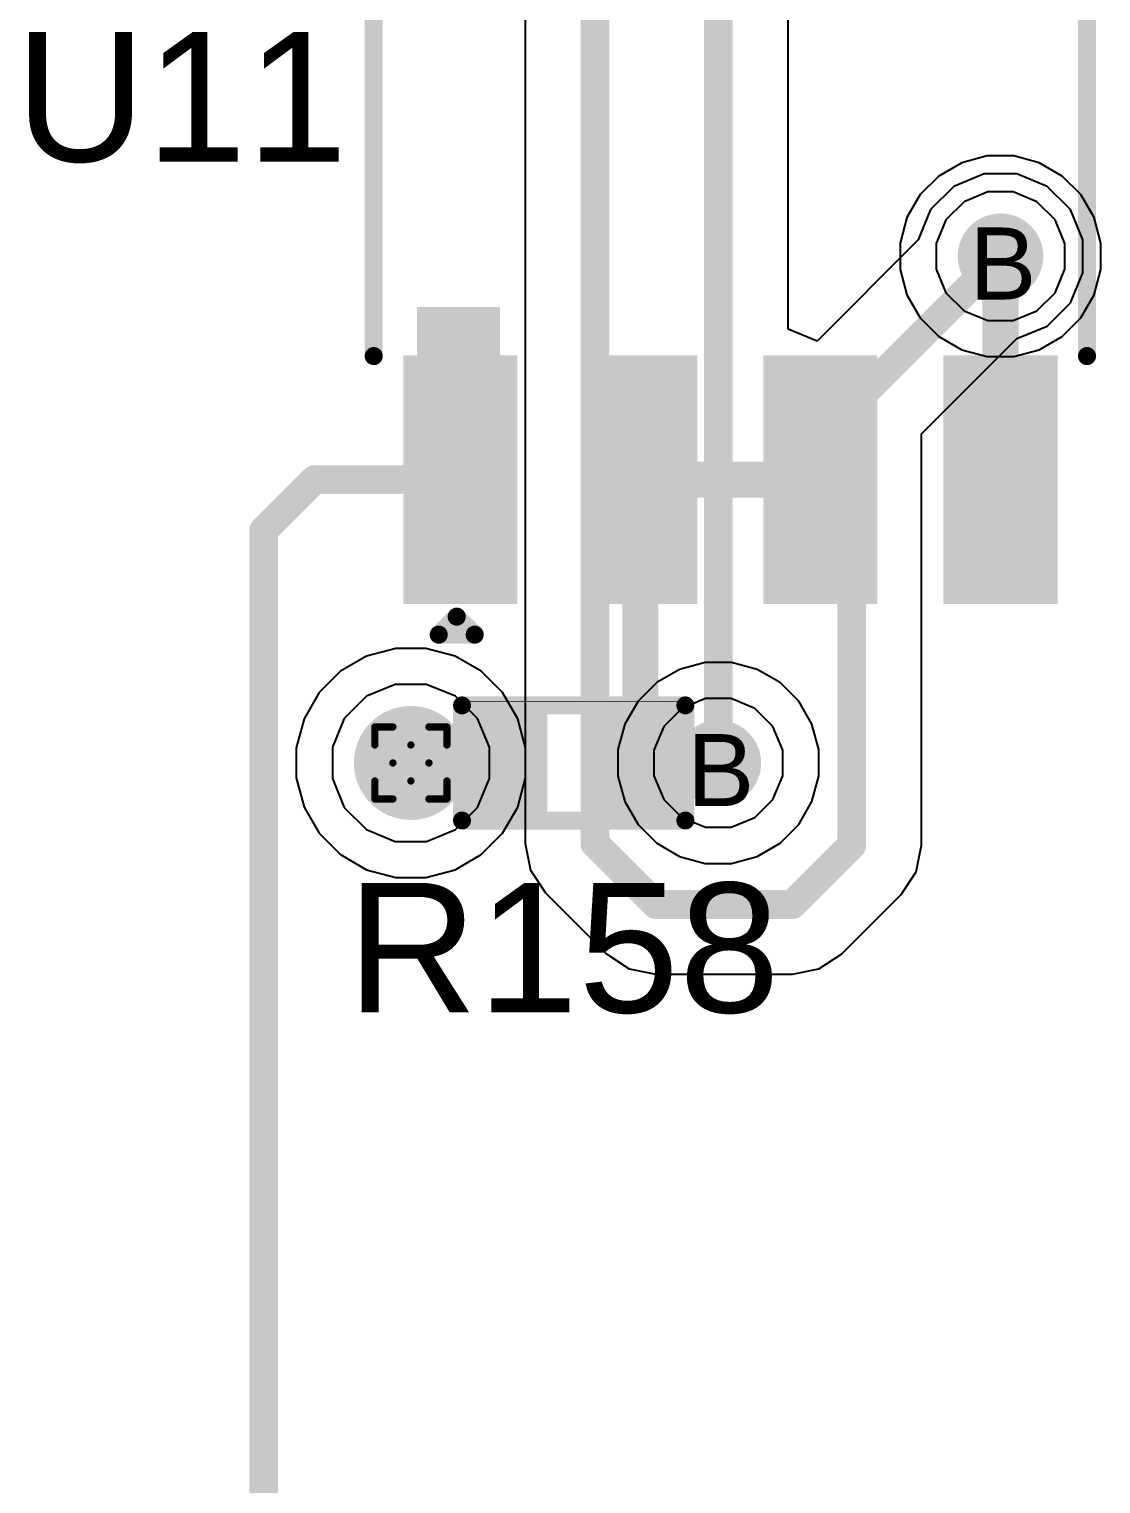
# Model space of a CAD drawing. Header units: inches. Extents: x 0 to 5379, y 0 to 5429.
# Drawn here: x 155.22 to 162.78, y 82.7 to 92.97 of the extents above; entities that cross this region are included whole.
import ezdxf

# ---------------------------------------------------------------- set-up
doc = ezdxf.new("R2010")
doc.units = ezdxf.units.IN
for name, color, linetype in [('Bottom Layer', 5, 'Continuous'), ('Bottom Solder', 6, 'Continuous'), ('Drill Drawing', 1, 'Continuous'), ('GND01', 16, 'Continuous'), ('GND02', 76, 'Continuous'), ('PWR', 156, 'Continuous'), ('SIG 01', 90, 'Continuous'), ('Top Layer', 1, 'Continuous'), ('Top Overlay', 2, 'Continuous'), ('Top Paste', 8, 'Continuous'), ('Top Solder', 216, 'Continuous'), ('Via Holes', 16, 'Continuous')]:
    doc.layers.add(name, color=color, linetype=linetype)
doc.styles.add('Arial', font='', dxfattribs={"height": 0.2})
doc.styles.get('Arial').set_extended_font_data('Arial')

# ---------------------------------------------------------------- blocks, each defined once
blk = doc.blocks.new('SOIC_8_0_154___3_90___W______73')
at = {"layer": 'Top Layer'}
for points in [[(-3.475, 1.605), (-3.475, 2.205), (-1.925, 2.205), (-1.925, 1.605)], [(1.925, 1.605), (1.925, 2.205), (3.475, 2.205), (3.475, 1.605)], [(-3.475, 0.335), (-3.475, 0.935), (-1.925, 0.935), (-1.925, 0.335)], [(1.925, 0.335), (1.925, 0.935), (3.475, 0.935), (3.475, 0.335)], [(-3.475, -0.935), (-3.475, -0.335), (-1.925, -0.335), (-1.925, -0.935)], [(1.925, -0.935), (1.925, -0.335), (3.475, -0.335), (3.475, -0.935)], [(-3.475, -2.205), (-3.475, -1.605), (-1.925, -1.605), (-1.925, -2.205)], [(1.925, -2.205), (1.925, -1.605), (3.475, -1.605), (3.475, -2.205)]]:
    blk.add_hatch(color=1, dxfattribs=at).paths.add_polyline_path(points)
at = {"layer": 'Top Overlay'}
blk.add_hatch(color=2, dxfattribs=at).paths.add_polyline_path([(-1.838, 1.625), (-1.483, 1.625), (-1.483, 2.21), (-1.838, 2.21)])
at = {"layer": 'Top Paste'}
for points in [[(-3.475, 1.605), (-3.475, 2.205), (-1.925, 2.205), (-1.925, 1.605)], [(1.925, 1.605), (1.925, 2.205), (3.475, 2.205), (3.475, 1.605)], [(-3.475, 0.335), (-3.475, 0.935), (-1.925, 0.935), (-1.925, 0.335)], [(1.925, 0.335), (1.925, 0.935), (3.475, 0.935), (3.475, 0.335)], [(-3.475, -0.935), (-3.475, -0.335), (-1.925, -0.335), (-1.925, -0.935)], [(1.925, -0.935), (1.925, -0.335), (3.475, -0.335), (3.475, -0.935)], [(-3.475, -2.205), (-3.475, -1.605), (-1.925, -1.605), (-1.925, -2.205)], [(1.925, -2.205), (1.925, -1.605), (3.475, -1.605), (3.475, -2.205)]]:
    blk.add_hatch(color=8, dxfattribs=at).paths.add_polyline_path(points)
at = {"layer": 'Top Solder'}
for points in [[(-3.577, 1.503), (-3.577, 2.307), (-1.823, 2.307), (-1.823, 1.503)], [(1.823, 1.503), (1.823, 2.307), (3.577, 2.307), (3.577, 1.503)], [(-3.577, 0.233), (-3.577, 1.037), (-1.823, 1.037), (-1.823, 0.233)], [(1.823, 0.233), (1.823, 1.037), (3.577, 1.037), (3.577, 0.233)], [(-3.577, -1.037), (-3.577, -0.233), (-1.823, -0.233), (-1.823, -1.037)], [(1.823, -1.037), (1.823, -0.233), (3.577, -0.233), (3.577, -1.037)], [(-3.577, -2.307), (-3.577, -1.503), (-1.823, -1.503), (-1.823, -2.307)], [(1.823, -2.307), (1.823, -1.503), (3.577, -1.503), (3.577, -2.307)]]:
    blk.add_hatch(color=216, dxfattribs=at).paths.add_polyline_path(points)
at = {"layer": 'Top Overlay'}
for points in [[(-1.829, 2.515, 0.127, 0.127, 0), (1.803, 2.515, 0.127, 0.127, 0)], [(-3.794, 2.057, 0.127, 0.127, 0), (-3.667, 1.93, 0.127, 0.127, 0)], [(-3.794, 2.057, 0.127, 0.127, 0), (-3.794, 1.803, 0.127, 0.127, 0)], [(-3.667, 1.93, 0.127, 0.127, 0), (-3.794, 1.803, 0.127, 0.127, 0)], [(-1.829, -2.515, 0.127, 0.127, 0), (1.803, -2.515, 0.127, 0.127, 0)]]:
    blk.add_lwpolyline(points, format="xyseb", dxfattribs=at)
for points in [[(-1.861, 2.515, 0.0635, 0.0635, 1), (-1.797, 2.515, 0.0635, 0.0635, 1)], [(1.772, 2.515, 0.0635, 0.0635, 1), (1.835, 2.515, 0.0635, 0.0635, 1)], [(-3.826, 2.057, 0.0635, 0.0635, 1), (-3.762, 2.057, 0.0635, 0.0635, 1)], [(-3.826, 2.057, 0.0635, 0.0635, 1), (-3.762, 2.057, 0.0635, 0.0635, 1)], [(-3.699, 1.93, 0.0635, 0.0635, 1), (-3.635, 1.93, 0.0635, 0.0635, 1)], [(-3.699, 1.93, 0.0635, 0.0635, 1), (-3.635, 1.93, 0.0635, 0.0635, 1)], [(-3.826, 1.803, 0.0635, 0.0635, 1), (-3.762, 1.803, 0.0635, 0.0635, 1)], [(-3.826, 1.803, 0.0635, 0.0635, 1), (-3.762, 1.803, 0.0635, 0.0635, 1)], [(-1.861, -2.515, 0.0635, 0.0635, 1), (-1.797, -2.515, 0.0635, 0.0635, 1)], [(1.772, -2.515, 0.0635, 0.0635, 1), (1.835, -2.515, 0.0635, 0.0635, 1)]]:
    blk.add_lwpolyline(points, format="xyseb", close=True, dxfattribs=at)
blk = doc.blocks.new('R___0402_74')
at = {"layer": 'Top Layer'}
for points in [[(-0.699, -0.318), (-0.699, 0.318), (-0.241, 0.318), (-0.241, -0.318)], [(0.241, -0.318), (0.241, 0.318), (0.699, 0.318), (0.699, -0.318)]]:
    blk.add_hatch(color=1, dxfattribs=at).paths.add_polyline_path(points)
at = {"layer": 'Top Paste'}
for points in [[(-0.699, -0.318), (-0.699, 0.318), (-0.241, 0.318), (-0.241, -0.318)], [(0.241, -0.318), (0.241, 0.318), (0.699, 0.318), (0.699, -0.318)]]:
    blk.add_hatch(color=8, dxfattribs=at).paths.add_polyline_path(points)
at = {"layer": 'Top Solder'}
for points in [[(-0.754, -0.373), (-0.754, 0.373), (-0.186, 0.373), (-0.186, -0.373)], [(0.186, -0.373), (0.186, 0.373), (0.754, 0.373), (0.754, -0.373)]]:
    blk.add_hatch(color=216, dxfattribs=at).paths.add_polyline_path(points)
at = {"layer": 'Top Overlay'}
for points in [[(-0.787, 0.406, 0.127, 0.127, 0), (-0.787, -0.406, 0.127, 0.127, 0)], [(0.787, 0.406, 0.127, 0.127, 0), (-0.787, 0.406, 0.127, 0.127, 0)], [(0.787, 0.406, 0.127, 0.127, 0), (0.787, -0.406, 0.127, 0.127, 0)], [(0.787, -0.406, 0.127, 0.127, 0), (-0.787, -0.406, 0.127, 0.127, 0)], [(0.813, -0.432, 0.00323, 0.00323, 0), (-0.813, -0.432, 0.00323, 0.00323, 0)]]:
    blk.add_lwpolyline(points, format="xyseb", dxfattribs=at)
for points in [[(-0.819, 0.406, 0.0635, 0.0635, 1), (-0.756, 0.406, 0.0635, 0.0635, 1)], [(-0.819, 0.406, 0.0635, 0.0635, 1), (-0.756, 0.406, 0.0635, 0.0635, 1)], [(0.756, 0.406, 0.0635, 0.0635, 1), (0.819, 0.406, 0.0635, 0.0635, 1)], [(0.756, 0.406, 0.0635, 0.0635, 1), (0.819, 0.406, 0.0635, 0.0635, 1)], [(-0.819, -0.406, 0.0635, 0.0635, 1), (-0.756, -0.406, 0.0635, 0.0635, 1)], [(-0.819, -0.406, 0.0635, 0.0635, 1), (-0.756, -0.406, 0.0635, 0.0635, 1)], [(0.756, -0.406, 0.0635, 0.0635, 1), (0.819, -0.406, 0.0635, 0.0635, 1)], [(0.756, -0.406, 0.0635, 0.0635, 1), (0.819, -0.406, 0.0635, 0.0635, 1)], [(-0.814, -0.432, 0.00161, 0.00161, 1), (-0.812, -0.432, 0.00161, 0.00161, 1)], [(0.812, -0.432, 0.00161, 0.00161, 1), (0.814, -0.432, 0.00161, 0.00161, 1)]]:
    blk.add_lwpolyline(points, format="xyseb", close=True, dxfattribs=at)

msp = doc.modelspace()

# ---------------------------------------------------------------- hatches: boundary and pattern name
at = {"layer": 'Bottom Layer'}
h = msp.add_hatch(color=5, dxfattribs=at)
edge = h.paths.add_edge_path()
edge.add_arc((162.067, 91.364), 0.2, 0, 360)
h = msp.add_hatch(color=5, dxfattribs=at)
edge = h.paths.add_edge_path()
edge.add_arc((157.909, 87.79), 0.3, 0, 360)
h = msp.add_hatch(color=5, dxfattribs=at)
edge = h.paths.add_edge_path()
edge.add_arc((160.077, 87.79), 0.2, 0, 360)
at = {"layer": 'Bottom Solder'}
h = msp.add_hatch(color=6, dxfattribs=at)
edge = h.paths.add_edge_path()
edge.add_arc((162.067, 91.364), 0.302, 0, 360)
h = msp.add_hatch(color=6, dxfattribs=at)
edge = h.paths.add_edge_path()
edge.add_arc((157.909, 87.79), 0.402, 0, 360)
h = msp.add_hatch(color=6, dxfattribs=at)
edge = h.paths.add_edge_path()
edge.add_arc((160.077, 87.79), 0.302, 0, 360)
at = {"layer": 'GND01'}
h = msp.add_hatch(color=16, dxfattribs=at)
edge = h.paths.add_edge_path()
edge.add_arc((162.067, 91.364), 0.2, 0, 360)
h = msp.add_hatch(color=16, dxfattribs=at)
edge = h.paths.add_edge_path()
edge.add_arc((157.909, 87.79), 0.3, 0, 360)
h = msp.add_hatch(color=16, dxfattribs=at)
edge = h.paths.add_edge_path()
edge.add_arc((160.077, 87.79), 0.2, 0, 360)
at = {"layer": 'GND02'}
h = msp.add_hatch(color=76, dxfattribs=at)
edge = h.paths.add_edge_path()
edge.add_arc((162.067, 91.364), 0.2, 0, 360)
h = msp.add_hatch(color=76, dxfattribs=at)
edge = h.paths.add_edge_path()
edge.add_arc((157.909, 87.79), 0.3, 0, 360)
h = msp.add_hatch(color=76, dxfattribs=at)
edge = h.paths.add_edge_path()
edge.add_arc((160.077, 87.79), 0.2, 0, 360)
at = {"layer": 'PWR'}
h = msp.add_hatch(color=156, dxfattribs=at)
edge = h.paths.add_edge_path()
edge.add_arc((162.067, 91.364), 0.2, 0, 360)
h = msp.add_hatch(color=156, dxfattribs=at)
edge = h.paths.add_edge_path()
edge.add_arc((157.909, 87.79), 0.3, 0, 360)
h = msp.add_hatch(color=156, dxfattribs=at)
edge = h.paths.add_edge_path()
edge.add_arc((160.077, 87.79), 0.2, 0, 360)
at = {"layer": 'SIG 01'}
h = msp.add_hatch(color=90, dxfattribs=at)
edge = h.paths.add_edge_path()
edge.add_arc((162.067, 91.364), 0.2, 0, 360)
h = msp.add_hatch(color=90, dxfattribs=at)
edge = h.paths.add_edge_path()
edge.add_arc((157.909, 87.79), 0.3, 0, 360)
h = msp.add_hatch(color=90, dxfattribs=at)
edge = h.paths.add_edge_path()
edge.add_arc((160.077, 87.79), 0.2, 0, 360)
at = {"layer": 'Top Layer'}
h = msp.add_hatch(color=1, dxfattribs=at)
edge = h.paths.add_edge_path()
edge.add_arc((162.067, 91.364), 0.2, 0, 360)
h = msp.add_hatch(color=1, dxfattribs=at)
edge = h.paths.add_edge_path()
edge.add_arc((157.909, 87.79), 0.3, 0, 360)
h = msp.add_hatch(color=1, dxfattribs=at)
edge = h.paths.add_edge_path()
edge.add_arc((160.077, 87.79), 0.2, 0, 360)
at = {"layer": 'Top Solder'}
h = msp.add_hatch(color=216, dxfattribs=at)
edge = h.paths.add_edge_path()
edge.add_arc((162.067, 91.364), 0.302, 0, 360)
h = msp.add_hatch(color=216, dxfattribs=at)
edge = h.paths.add_edge_path()
edge.add_arc((157.909, 87.79), 0.402, 0, 360)
h = msp.add_hatch(color=216, dxfattribs=at)
edge = h.paths.add_edge_path()
edge.add_arc((160.077, 87.79), 0.302, 0, 360)
at = {"layer": 'Via Holes'}
h = msp.add_hatch(color=7, dxfattribs=at)
edge = h.paths.add_edge_path()
edge.add_arc((162.067, 91.364), 0.1, 0, 360)
h = msp.add_hatch(color=7, dxfattribs=at)
edge = h.paths.add_edge_path()
edge.add_arc((157.909, 87.79), 0.15, 0, 360)
h = msp.add_hatch(color=7, dxfattribs=at)
edge = h.paths.add_edge_path()
edge.add_arc((160.077, 87.79), 0.1, 0, 360)

# ---------------------------------------------------------------- linework, layer by layer
at = {"layer": 'Bottom Layer'}
for p, q in [((161.974, 92.072), (161.794, 92.024)), ((162.16, 92.072), (161.974, 92.072)), ((162.34, 92.024), (162.16, 92.072)), ((161.794, 92.024), (161.632, 91.93)), ((162.502, 91.93), (162.34, 92.024)), ((161.632, 91.93), (161.5, 91.799)), ((162.634, 91.799), (162.502, 91.93)), ((161.5, 91.799), (161.407, 91.637)), ((162.727, 91.637), (162.634, 91.799)), ((161.407, 91.637), (161.359, 91.457)), ((162.775, 91.457), (162.727, 91.637)), ((161.359, 91.457), (161.359, 91.271)), ((162.775, 91.271), (162.775, 91.457)), ((161.359, 91.271), (161.407, 91.091)), ((162.727, 91.091), (162.775, 91.271)), ((161.407, 91.091), (161.5, 90.929)), ((162.634, 90.929), (162.727, 91.091)), ((161.5, 90.929), (161.632, 90.797)), ((162.502, 90.797), (162.634, 90.929)), ((161.632, 90.797), (161.794, 90.704)), ((162.34, 90.704), (162.502, 90.797)), ((161.794, 90.704), (161.974, 90.656)), ((161.974, 90.656), (162.16, 90.656)), ((162.16, 90.656), (162.34, 90.704)), ((157.803, 88.598), (157.597, 88.543)), ((158.015, 88.598), (157.803, 88.598)), ((158.221, 88.543), (158.015, 88.598)), ((157.597, 88.543), (157.413, 88.437)), ((158.405, 88.437), (158.221, 88.543)), ((159.984, 88.498), (159.804, 88.45)), ((160.171, 88.498), (159.984, 88.498)), ((160.351, 88.45), (160.171, 88.498)), ((157.413, 88.437), (157.262, 88.286)), ((158.556, 88.286), (158.405, 88.437)), ((159.643, 88.357), (159.511, 88.225)), ((159.804, 88.45), (159.643, 88.357)), ((160.512, 88.357), (160.351, 88.45)), ((160.644, 88.225), (160.512, 88.357)), ((157.262, 88.286), (157.156, 88.102)), ((158.662, 88.102), (158.556, 88.286)), ((159.511, 88.225), (159.418, 88.064)), ((160.737, 88.064), (160.644, 88.225)), ((157.156, 88.102), (157.101, 87.897)), ((158.717, 87.897), (158.662, 88.102)), ((159.418, 88.064), (159.369, 87.884)), ((160.785, 87.884), (160.737, 88.064)), ((157.101, 87.897), (157.101, 87.684)), ((158.717, 87.684), (158.717, 87.897)), ((159.369, 87.884), (159.369, 87.697)), ((160.785, 87.697), (160.785, 87.884)), ((157.101, 87.684), (157.156, 87.478)), ((158.662, 87.478), (158.717, 87.684)), ((159.369, 87.697), (159.418, 87.517)), ((160.737, 87.517), (160.785, 87.697)), ((157.156, 87.478), (157.262, 87.294)), ((158.556, 87.294), (158.662, 87.478)), ((159.418, 87.517), (159.511, 87.356)), ((160.644, 87.356), (160.737, 87.517)), ((159.511, 87.356), (159.643, 87.224)), ((160.512, 87.224), (160.644, 87.356)), ((157.262, 87.294), (157.413, 87.144)), ((158.405, 87.144), (158.556, 87.294)), ((159.643, 87.224), (159.804, 87.131)), ((160.351, 87.131), (160.512, 87.224)), ((157.413, 87.144), (157.597, 87.037)), ((158.221, 87.037), (158.405, 87.144)), ((159.804, 87.131), (159.984, 87.082)), ((160.171, 87.082), (160.351, 87.131)), ((157.597, 87.037), (157.803, 86.982)), ((158.015, 86.982), (158.221, 87.037)), ((159.984, 87.082), (160.171, 87.082)), ((157.803, 86.982), (158.015, 86.982))]:
    msp.add_line(p, q, dxfattribs=at)
at = {"layer": 'Drill Drawing'}
for points in [[(157.655, 87.917, 0.0508, 0.0508, 0), (157.655, 88.044, 0.0508, 0.0508, 0)], [(157.655, 88.044, 0.0508, 0.0508, 0), (157.782, 88.044, 0.0508, 0.0508, 0)], [(157.782, 88.044, 0.0508, 0.0508, 0), (157.909, 87.917, 0.0508, 0.0508, 0)], [(157.909, 87.917, 0.0508, 0.0508, 0), (158.036, 88.044, 0.0508, 0.0508, 0)], [(158.036, 88.044, 0.0508, 0.0508, 0), (158.163, 88.044, 0.0508, 0.0508, 0)], [(158.163, 87.917, 0.0508, 0.0508, 0), (158.163, 88.044, 0.0508, 0.0508, 0)], [(157.655, 87.917, 0.0508, 0.0508, 0), (157.782, 87.79, 0.0508, 0.0508, 0)], [(158.036, 87.79, 0.0508, 0.0508, 0), (158.163, 87.917, 0.0508, 0.0508, 0)], [(157.655, 87.663, 0.0508, 0.0508, 0), (157.782, 87.79, 0.0508, 0.0508, 0)], [(158.036, 87.79, 0.0508, 0.0508, 0), (158.163, 87.663, 0.0508, 0.0508, 0)], [(157.655, 87.536, 0.0508, 0.0508, 0), (157.655, 87.663, 0.0508, 0.0508, 0)], [(157.782, 87.536, 0.0508, 0.0508, 0), (157.909, 87.663, 0.0508, 0.0508, 0)], [(157.909, 87.663, 0.0508, 0.0508, 0), (158.036, 87.536, 0.0508, 0.0508, 0)], [(158.163, 87.536, 0.0508, 0.0508, 0), (158.163, 87.663, 0.0508, 0.0508, 0)], [(157.655, 87.536, 0.0508, 0.0508, 0), (157.782, 87.536, 0.0508, 0.0508, 0)], [(158.036, 87.536, 0.0508, 0.0508, 0), (158.163, 87.536, 0.0508, 0.0508, 0)]]:
    msp.add_lwpolyline(points, format="xyseb", dxfattribs=at)
for points in [[(157.642, 88.044, 0.0254, 0.0254, 1), (157.668, 88.044, 0.0254, 0.0254, 1)], [(157.642, 88.044, 0.0254, 0.0254, 1), (157.668, 88.044, 0.0254, 0.0254, 1)], [(157.769, 88.044, 0.0254, 0.0254, 1), (157.795, 88.044, 0.0254, 0.0254, 1)], [(157.769, 88.044, 0.0254, 0.0254, 1), (157.795, 88.044, 0.0254, 0.0254, 1)], [(158.023, 88.044, 0.0254, 0.0254, 1), (158.049, 88.044, 0.0254, 0.0254, 1)], [(158.023, 88.044, 0.0254, 0.0254, 1), (158.049, 88.044, 0.0254, 0.0254, 1)], [(158.15, 88.044, 0.0254, 0.0254, 1), (158.176, 88.044, 0.0254, 0.0254, 1)], [(158.15, 88.044, 0.0254, 0.0254, 1), (158.176, 88.044, 0.0254, 0.0254, 1)], [(157.642, 87.917, 0.0254, 0.0254, 1), (157.668, 87.917, 0.0254, 0.0254, 1)], [(157.642, 87.917, 0.0254, 0.0254, 1), (157.668, 87.917, 0.0254, 0.0254, 1)], [(157.896, 87.917, 0.0254, 0.0254, 1), (157.922, 87.917, 0.0254, 0.0254, 1)], [(157.896, 87.917, 0.0254, 0.0254, 1), (157.922, 87.917, 0.0254, 0.0254, 1)], [(158.15, 87.917, 0.0254, 0.0254, 1), (158.176, 87.917, 0.0254, 0.0254, 1)], [(158.15, 87.917, 0.0254, 0.0254, 1), (158.176, 87.917, 0.0254, 0.0254, 1)], [(157.769, 87.79, 0.0254, 0.0254, 1), (157.795, 87.79, 0.0254, 0.0254, 1)], [(157.769, 87.79, 0.0254, 0.0254, 1), (157.795, 87.79, 0.0254, 0.0254, 1)], [(158.023, 87.79, 0.0254, 0.0254, 1), (158.049, 87.79, 0.0254, 0.0254, 1)], [(158.023, 87.79, 0.0254, 0.0254, 1), (158.049, 87.79, 0.0254, 0.0254, 1)], [(157.642, 87.663, 0.0254, 0.0254, 1), (157.668, 87.663, 0.0254, 0.0254, 1)], [(157.642, 87.663, 0.0254, 0.0254, 1), (157.668, 87.663, 0.0254, 0.0254, 1)], [(157.896, 87.663, 0.0254, 0.0254, 1), (157.922, 87.663, 0.0254, 0.0254, 1)], [(157.896, 87.663, 0.0254, 0.0254, 1), (157.922, 87.663, 0.0254, 0.0254, 1)], [(158.15, 87.663, 0.0254, 0.0254, 1), (158.176, 87.663, 0.0254, 0.0254, 1)], [(158.15, 87.663, 0.0254, 0.0254, 1), (158.176, 87.663, 0.0254, 0.0254, 1)], [(157.642, 87.536, 0.0254, 0.0254, 1), (157.668, 87.536, 0.0254, 0.0254, 1)], [(157.642, 87.536, 0.0254, 0.0254, 1), (157.668, 87.536, 0.0254, 0.0254, 1)], [(157.769, 87.536, 0.0254, 0.0254, 1), (157.795, 87.536, 0.0254, 0.0254, 1)], [(157.769, 87.536, 0.0254, 0.0254, 1), (157.795, 87.536, 0.0254, 0.0254, 1)], [(158.023, 87.536, 0.0254, 0.0254, 1), (158.049, 87.536, 0.0254, 0.0254, 1)], [(158.023, 87.536, 0.0254, 0.0254, 1), (158.049, 87.536, 0.0254, 0.0254, 1)], [(158.15, 87.536, 0.0254, 0.0254, 1), (158.176, 87.536, 0.0254, 0.0254, 1)], [(158.15, 87.536, 0.0254, 0.0254, 1), (158.176, 87.536, 0.0254, 0.0254, 1)]]:
    msp.add_lwpolyline(points, format="xyseb", close=True, dxfattribs=at)
at = {"layer": 'GND01'}
for p, q in [((161.81, 91.749), (161.682, 91.621)), ((161.977, 91.818), (161.81, 91.749)), ((162.157, 91.818), (161.977, 91.818)), ((162.324, 91.749), (162.157, 91.818)), ((162.452, 91.621), (162.324, 91.749)), ((161.682, 91.621), (161.613, 91.454)), ((162.521, 91.454), (162.452, 91.621)), ((161.613, 91.454), (161.613, 91.273)), ((162.521, 91.273), (162.521, 91.454)), ((161.613, 91.273), (161.682, 91.107)), ((162.452, 91.107), (162.521, 91.273)), ((161.682, 91.107), (161.81, 90.979)), ((162.324, 90.979), (162.452, 91.107)), ((161.81, 90.979), (161.977, 90.91)), ((162.157, 90.91), (162.324, 90.979)), ((161.977, 90.91), (162.157, 90.91)), ((159.82, 88.175), (159.692, 88.047)), ((159.987, 88.244), (159.82, 88.175)), ((160.168, 88.244), (159.987, 88.244)), ((160.334, 88.175), (160.168, 88.244)), ((160.462, 88.047), (160.334, 88.175)), ((159.692, 88.047), (159.623, 87.881)), ((160.531, 87.881), (160.462, 88.047)), ((159.623, 87.881), (159.623, 87.7)), ((160.531, 87.7), (160.531, 87.881)), ((159.623, 87.7), (159.692, 87.533)), ((160.462, 87.533), (160.531, 87.7)), ((159.692, 87.533), (159.82, 87.405)), ((160.334, 87.405), (160.462, 87.533)), ((159.82, 87.405), (159.987, 87.336)), ((159.987, 87.336), (160.168, 87.336)), ((160.168, 87.336), (160.334, 87.405))]:
    msp.add_line(p, q, dxfattribs=at)
at = {"layer": 'GND02'}
for p, q in [((161.81, 91.749), (161.682, 91.621)), ((161.977, 91.818), (161.81, 91.749)), ((162.157, 91.818), (161.977, 91.818)), ((162.324, 91.749), (162.157, 91.818)), ((162.452, 91.621), (162.324, 91.749)), ((161.682, 91.621), (161.613, 91.454)), ((162.521, 91.454), (162.452, 91.621)), ((161.613, 91.454), (161.613, 91.273)), ((162.521, 91.273), (162.521, 91.454)), ((161.613, 91.273), (161.682, 91.107)), ((162.452, 91.107), (162.521, 91.273)), ((161.682, 91.107), (161.81, 90.979)), ((162.324, 90.979), (162.452, 91.107)), ((161.81, 90.979), (161.977, 90.91)), ((162.157, 90.91), (162.324, 90.979)), ((161.977, 90.91), (162.157, 90.91)), ((159.82, 88.175), (159.692, 88.047)), ((159.987, 88.244), (159.82, 88.175)), ((160.168, 88.244), (159.987, 88.244)), ((160.334, 88.175), (160.168, 88.244)), ((160.462, 88.047), (160.334, 88.175)), ((159.692, 88.047), (159.623, 87.881)), ((160.531, 87.881), (160.462, 88.047)), ((159.623, 87.881), (159.623, 87.7)), ((160.531, 87.7), (160.531, 87.881)), ((159.623, 87.7), (159.692, 87.533)), ((160.462, 87.533), (160.531, 87.7)), ((159.692, 87.533), (159.82, 87.405)), ((160.334, 87.405), (160.462, 87.533)), ((159.82, 87.405), (159.987, 87.336)), ((159.987, 87.336), (160.168, 87.336)), ((160.168, 87.336), (160.334, 87.405))]:
    msp.add_line(p, q, dxfattribs=at)
at = {"layer": 'PWR'}
for p, q in [((161.81, 91.749), (161.682, 91.621)), ((161.977, 91.818), (161.81, 91.749)), ((162.157, 91.818), (161.977, 91.818)), ((162.324, 91.749), (162.157, 91.818)), ((162.452, 91.621), (162.324, 91.749)), ((161.682, 91.621), (161.613, 91.454)), ((162.521, 91.454), (162.452, 91.621)), ((161.613, 91.454), (161.613, 91.273)), ((162.521, 91.273), (162.521, 91.454)), ((161.613, 91.273), (161.682, 91.107)), ((162.452, 91.107), (162.521, 91.273)), ((161.682, 91.107), (161.81, 90.979)), ((162.324, 90.979), (162.452, 91.107)), ((161.81, 90.979), (161.977, 90.91)), ((162.157, 90.91), (162.324, 90.979)), ((161.977, 90.91), (162.157, 90.91)), ((157.595, 88.26), (157.439, 88.104)), ((157.799, 88.344), (157.595, 88.26)), ((158.019, 88.344), (157.799, 88.344)), ((158.223, 88.26), (158.019, 88.344)), ((158.379, 88.104), (158.223, 88.26)), ((159.82, 88.175), (159.692, 88.047)), ((159.987, 88.244), (159.82, 88.175)), ((160.168, 88.244), (159.987, 88.244)), ((160.334, 88.175), (160.168, 88.244)), ((160.462, 88.047), (160.334, 88.175)), ((157.439, 88.104), (157.355, 87.901)), ((158.463, 87.901), (158.379, 88.104)), ((159.692, 88.047), (159.623, 87.881)), ((160.531, 87.881), (160.462, 88.047)), ((157.355, 87.901), (157.355, 87.68)), ((158.463, 87.68), (158.463, 87.901)), ((159.623, 87.881), (159.623, 87.7)), ((160.531, 87.7), (160.531, 87.881)), ((157.355, 87.68), (157.439, 87.477)), ((158.379, 87.477), (158.463, 87.68)), ((159.623, 87.7), (159.692, 87.533)), ((160.462, 87.533), (160.531, 87.7)), ((159.692, 87.533), (159.82, 87.405)), ((160.334, 87.405), (160.462, 87.533)), ((157.439, 87.477), (157.595, 87.321)), ((158.223, 87.321), (158.379, 87.477)), ((159.82, 87.405), (159.987, 87.336)), ((159.987, 87.336), (160.168, 87.336)), ((160.168, 87.336), (160.334, 87.405)), ((157.595, 87.321), (157.799, 87.236)), ((157.799, 87.236), (158.019, 87.236)), ((158.019, 87.236), (158.223, 87.321))]:
    msp.add_line(p, q, dxfattribs=at)
at = {"layer": 'SIG 01'}
for p, q in [((160.569, 90.849), (160.569, 95.64)), ((158.715, 94.148), (158.715, 87.222)), ((161.951, 91.945), (161.738, 91.856)), ((162.183, 91.945), (161.951, 91.945)), ((162.396, 91.856), (162.183, 91.945)), ((161.738, 91.856), (161.574, 91.693)), ((162.56, 91.693), (162.396, 91.856)), ((161.574, 91.693), (161.486, 91.479)), ((162.648, 91.479), (162.56, 91.693)), ((161.486, 91.479), (160.773, 90.765)), ((161.486, 91.479), (161.486, 91.479)), ((162.648, 91.248), (162.648, 91.479)), ((162.56, 91.035), (162.648, 91.248)), ((162.396, 90.871), (162.56, 91.035)), ((160.773, 90.765), (160.569, 90.849)), ((162.183, 90.783), (162.396, 90.871)), ((161.51, 90.111), (162.182, 90.783)), ((162.182, 90.783), (162.183, 90.783)), ((161.51, 87.211), (161.51, 90.111)), ((158.715, 87.222), (158.753, 87.033)), ((161.473, 87.023), (161.51, 87.211)), ((158.753, 87.033), (158.859, 86.874)), ((161.366, 86.863), (161.473, 87.023)), ((158.859, 86.874), (159.289, 86.444)), ((160.947, 86.444), (161.366, 86.863)), ((159.289, 86.444), (159.449, 86.337)), ((160.787, 86.337), (160.947, 86.444)), ((159.449, 86.337), (159.637, 86.3)), ((160.599, 86.3), (160.787, 86.337)), ((159.637, 86.3), (160.599, 86.3))]:
    msp.add_line(p, q, dxfattribs=at)
for points in [[(160.077, 87.79, 0.203, 0.203, 0), (160.077, 95.64, 0.203, 0.203, 0)], [(159.207, 87.222, 0.203, 0.203, 0), (159.207, 94.351, 0.203, 0.203, 0)], [(161.018, 90.315, 0.203, 0.203, 0), (162.067, 91.364, 0.203, 0.203, 0)], [(161.018, 87.211, 0.203, 0.203, 0), (161.018, 90.315, 0.203, 0.203, 0)], [(159.207, 87.222, 0.203, 0.203, 0), (159.637, 86.792, 0.203, 0.203, 0)], [(160.599, 86.792, 0.203, 0.203, 0), (161.018, 87.211, 0.203, 0.203, 0)], [(159.637, 86.792, 0.203, 0.203, 0), (160.599, 86.792, 0.203, 0.203, 0)]]:
    msp.add_lwpolyline(points, format="xyseb", dxfattribs=at)
for points in [[(162.016, 91.364, 0.102, 0.102, 1), (162.118, 91.364, 0.102, 0.102, 1)], [(160.967, 90.315, 0.102, 0.102, 1), (161.069, 90.315, 0.102, 0.102, 1)], [(160.967, 90.315, 0.102, 0.102, 1), (161.069, 90.315, 0.102, 0.102, 1)], [(160.027, 87.79, 0.102, 0.102, 1), (160.128, 87.79, 0.102, 0.102, 1)], [(159.156, 87.222, 0.102, 0.102, 1), (159.258, 87.222, 0.102, 0.102, 1)], [(159.156, 87.222, 0.102, 0.102, 1), (159.258, 87.222, 0.102, 0.102, 1)], [(160.967, 87.211, 0.102, 0.102, 1), (161.069, 87.211, 0.102, 0.102, 1)], [(160.967, 87.211, 0.102, 0.102, 1), (161.069, 87.211, 0.102, 0.102, 1)], [(159.586, 86.792, 0.102, 0.102, 1), (159.688, 86.792, 0.102, 0.102, 1)], [(159.586, 86.792, 0.102, 0.102, 1), (159.688, 86.792, 0.102, 0.102, 1)], [(160.548, 86.792, 0.102, 0.102, 1), (160.65, 86.792, 0.102, 0.102, 1)], [(160.548, 86.792, 0.102, 0.102, 1), (160.65, 86.792, 0.102, 0.102, 1)]]:
    msp.add_lwpolyline(points, format="xyseb", close=True, dxfattribs=at)
at = {"layer": 'Top Layer'}
for points in [[(162.067, 89.789, 0.254, 0.254, 0), (162.067, 91.364, 0.254, 0.254, 0)], [(159.527, 89.789, 0.254, 0.254, 0), (160.797, 89.789, 0.254, 0.254, 0)], [(159.527, 87.79, 0.254, 0.254, 0), (159.527, 89.789, 0.254, 0.254, 0)], [(156.87, 89.429, 0.203, 0.203, 0), (157.231, 89.789, 0.203, 0.203, 0)], [(157.231, 89.789, 0.203, 0.203, 0), (158.257, 89.789, 0.203, 0.203, 0)], [(156.87, 77.368, 0.203, 0.203, 0), (156.87, 89.429, 0.203, 0.203, 0)], [(157.909, 87.79, 0.254, 0.254, 0), (158.587, 87.79, 0.254, 0.254, 0)], [(159.527, 87.79, 0.254, 0.254, 0), (160.077, 87.79, 0.254, 0.254, 0)]]:
    msp.add_lwpolyline(points, format="xyseb", dxfattribs=at)
for points in [[(162.004, 91.364, 0.127, 0.127, 1), (162.131, 91.364, 0.127, 0.127, 1)], [(159.464, 89.789, 0.127, 0.127, 1), (159.591, 89.789, 0.127, 0.127, 1)], [(159.464, 89.789, 0.127, 0.127, 1), (159.591, 89.789, 0.127, 0.127, 1)], [(160.734, 89.789, 0.127, 0.127, 1), (160.861, 89.789, 0.127, 0.127, 1)], [(162.004, 89.789, 0.127, 0.127, 1), (162.131, 89.789, 0.127, 0.127, 1)], [(157.18, 89.789, 0.102, 0.102, 1), (157.282, 89.789, 0.102, 0.102, 1)], [(157.18, 89.789, 0.102, 0.102, 1), (157.282, 89.789, 0.102, 0.102, 1)], [(158.206, 89.789, 0.102, 0.102, 1), (158.308, 89.789, 0.102, 0.102, 1)], [(156.82, 89.429, 0.102, 0.102, 1), (156.921, 89.429, 0.102, 0.102, 1)], [(156.82, 89.429, 0.102, 0.102, 1), (156.921, 89.429, 0.102, 0.102, 1)], [(157.846, 87.79, 0.127, 0.127, 1), (157.973, 87.79, 0.127, 0.127, 1)], [(158.524, 87.79, 0.127, 0.127, 1), (158.651, 87.79, 0.127, 0.127, 1)], [(159.464, 87.79, 0.127, 0.127, 1), (159.591, 87.79, 0.127, 0.127, 1)], [(159.464, 87.79, 0.127, 0.127, 1), (159.591, 87.79, 0.127, 0.127, 1)], [(160.014, 87.79, 0.127, 0.127, 1), (160.141, 87.79, 0.127, 0.127, 1)]]:
    msp.add_lwpolyline(points, format="xyseb", close=True, dxfattribs=at)

# ---------------------------------------------------------------- block references
for name, p, rotation in [('SOIC_8_0_154___3_90___W______73', (160.162, 92.489), 90), ('R___0402_74', (159.057, 87.79), 180)]:
    msp.add_blockref(name, p, dxfattribs=dict(rotation=rotation))

# ---------------------------------------------------------------- texts
at = {"layer": 'Drill Drawing', "style": 'Arial'}
for p in [(161.847, 91.059), (159.857, 87.486)]:
    msp.add_text('B', height=0.508, dxfattribs=at).set_placement(p)
at = {"layer": 'Top Overlay', "style": 'Arial'}
for s, p in [('U11', (155.118, 92.032)), ('R158', (157.457, 86.03))]:
    msp.add_text(s, height=0.9144, dxfattribs=at).set_placement(p)

doc.saveas('drawing.dxf')
